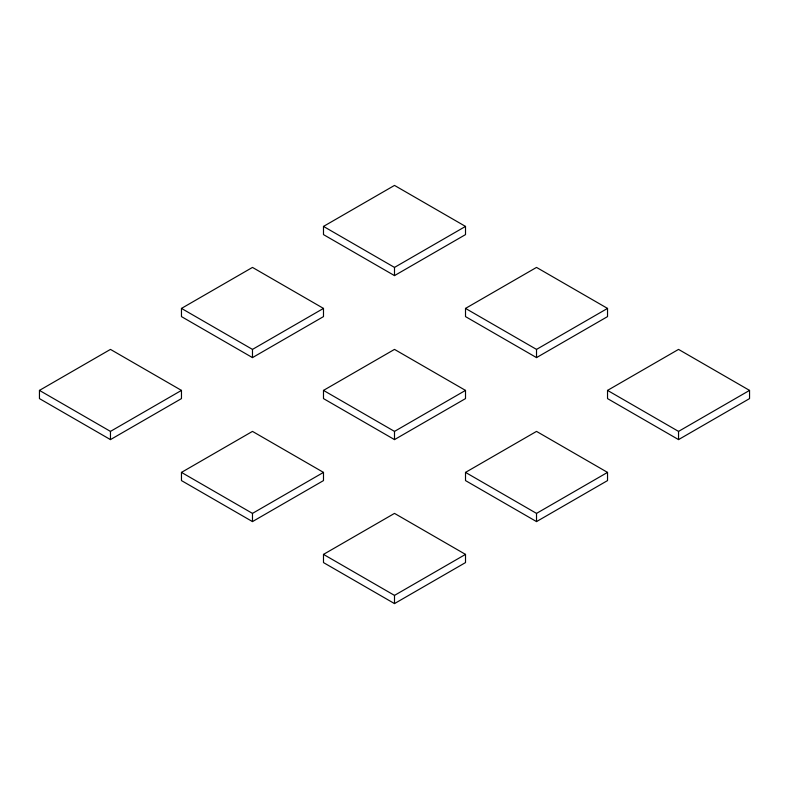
<?xml version="1.0" encoding="UTF-8"?>
<svg xmlns="http://www.w3.org/2000/svg" width="789" height="789" viewBox="0 0 789 789"><rect width="100%" height="100%" fill="white"/><g stroke="black" fill="none" stroke-linecap="round" stroke-linejoin="round"><path stroke-width="1.18" d="M39.45 390.397L110.46 349.399L181.47 390.397L181.47 398.603L110.46 439.601L39.45 398.603L39.45 390.397L110.46 431.396L181.47 390.397M181.47 308.41L252.48 267.412L323.49 308.41L323.49 316.606L252.48 357.604L181.47 316.606L181.47 308.41L252.48 349.399L323.49 308.41M323.49 226.413L394.5 185.415L465.51 226.413L465.51 234.609L394.5 275.608L323.49 234.609L323.49 226.413L394.5 267.412L465.51 226.413M181.47 472.394L252.48 431.396L323.49 472.394L323.49 480.59L252.48 521.588L181.47 480.59L181.47 472.394L252.48 513.392L323.49 472.394M323.49 390.397L394.5 349.399L465.51 390.397L465.51 398.603L394.5 439.601L323.49 398.603L323.49 390.397L394.5 431.396L465.51 390.397M465.51 308.41L536.52 267.412L607.53 308.41L607.53 316.606L536.52 357.604L465.51 316.606L465.51 308.41L536.52 349.399L607.53 308.41M323.49 554.391L394.5 513.392L465.51 554.391L465.51 562.587L394.5 603.585L323.49 562.587L323.49 554.391L394.5 595.389L465.51 554.391M465.51 472.394L536.52 431.396L607.53 472.394L607.53 480.59L536.52 521.588L465.51 480.59L465.51 472.394L536.52 513.392L607.53 472.394M607.53 390.397L678.54 349.399L749.55 390.397L749.55 398.603L678.54 439.601L607.53 398.603L607.53 390.397L678.54 431.396L749.55 390.397M678.54 431.396L678.54 439.601M536.52 349.399L536.52 357.604M536.52 513.392L536.52 521.588M394.5 267.412L394.5 275.608M394.5 431.396L394.5 439.601M394.5 595.389L394.5 603.585M252.48 349.399L252.48 357.604M252.48 513.392L252.48 521.588M110.46 431.396L110.46 439.601"/></g></svg>
